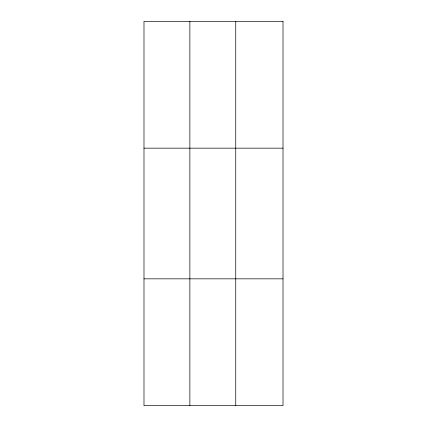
<?xml version="1.0" encoding="UTF-8"?>
<svg xmlns="http://www.w3.org/2000/svg" width="427" height="427" viewBox="0 0 427 427"><rect width="100%" height="100%" fill="white"/><g stroke="black" fill="none" stroke-linecap="round" stroke-linejoin="round"><path stroke-width="0.64" d="M189.866 21.35L189.866 405.65M235.741 21.35L235.741 405.65M143.99 148.169L283.01 148.169M143.99 278.831L283.01 278.831M283.01 21.35L283.01 405.65L143.99 405.65L143.99 21.35L283.01 21.35"/></g></svg>
